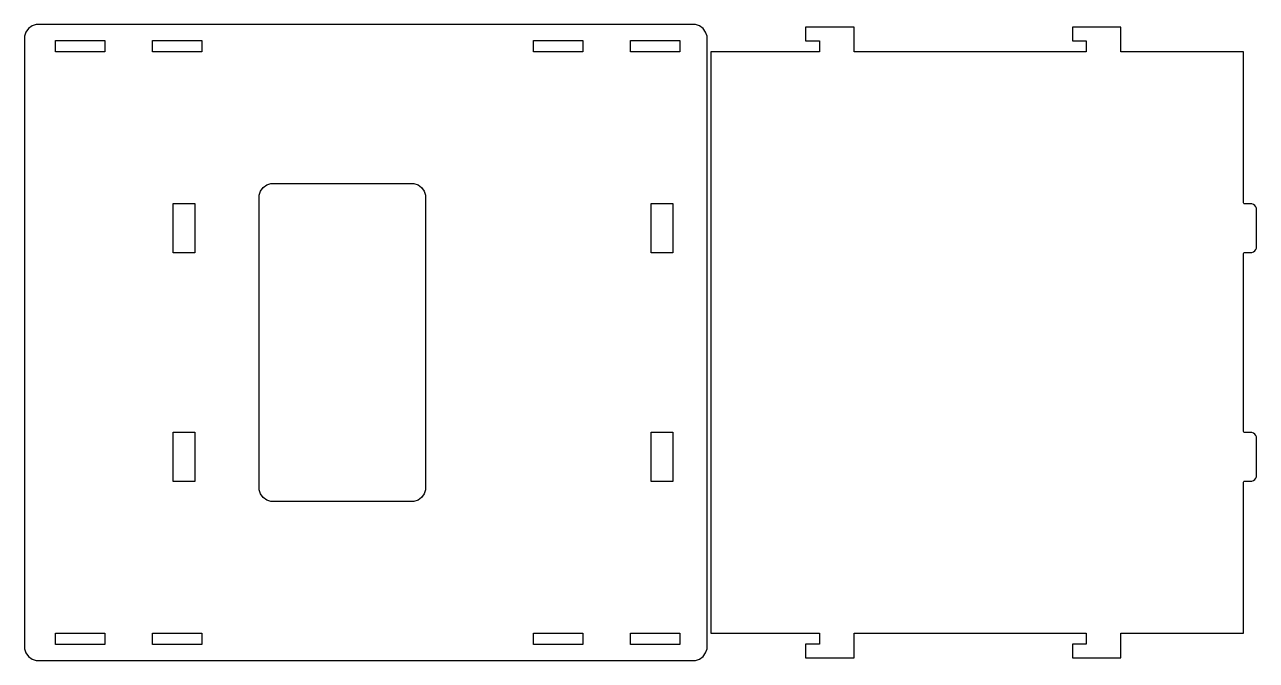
# Model space of a CAD drawing. Header units: metres. Extents: x -47 to 41.9, y -22.9 to 22.9.
import ezdxf

# ---------------------------------------------------------------- set-up
doc = ezdxf.new("R2010")
doc.units = ezdxf.units.M

msp = doc.modelspace()

# ---------------------------------------------------------------- linework, layer by layer
for p, q in [((-46.9021, 22.3971), (-47, 22.0959)), ((-46.7159, 22.6534), (-46.9021, 22.3971)), ((-46.4596, 22.8396), (-46.7159, 22.6534)), ((-46.1584, 22.9375), (-46.4596, 22.8396)), ((1.40837, 22.9375), (-46.1584, 22.9375)), ((1.70964, 22.8396), (1.40837, 22.9375)), ((1.96591, 22.6534), (1.70964, 22.8396)), ((2.1521, 22.3971), (1.96591, 22.6534)), ((2.25, 22.0959), (2.1521, 22.3971)), ((12.8687, 22.7656), (9.36874, 22.7656)), ((9.36874, 22.7656), (9.36874, 21.7656)), ((12.8687, 20.9844), (12.8687, 22.7656)), ((32.1187, 22.7656), (28.6187, 22.7656)), ((28.6187, 22.7656), (28.6187, 21.7656)), ((32.1187, 20.9844), (32.1187, 22.7656)), ((-47, 22.0959), (-47, -22.0959)), ((-44.7812, 20.9688), (-44.7812, 21.7812)), ((-44.7812, 21.7812), (-41.2187, 21.7812)), ((-41.2187, 21.7812), (-41.2187, 20.9688)), ((-37.7812, 20.9688), (-37.7812, 21.7812)), ((-37.7812, 21.7812), (-34.2187, 21.7812)), ((-34.2187, 21.7812), (-34.2187, 20.9688)), ((-10.2812, 20.9687), (-10.2812, 21.7812)), ((-10.2812, 21.7812), (-6.71875, 21.7812)), ((-6.71875, 21.7812), (-6.71875, 20.9687)), ((-3.28125, 20.9687), (-3.28125, 21.7812)), ((-3.28125, 21.7812), (0.28125, 21.7812)), ((0.28125, 21.7812), (0.28125, 20.9687)), ((2.24998, -22.0959), (2.25, 22.0959)), ((9.36874, 21.7656), (10.3687, 21.7656)), ((10.3687, 21.7656), (10.3687, 20.9844)), ((28.6187, 21.7656), (29.6187, 21.7656)), ((29.6187, 21.7656), (29.6187, 20.9844)), ((-41.2187, 20.9688), (-44.7812, 20.9688)), ((-34.2187, 20.9688), (-37.7812, 20.9688)), ((-6.71875, 20.9687), (-10.2812, 20.9687)), ((0.28125, 20.9687), (-3.28125, 20.9687)), ((10.3687, 20.9844), (2.52499, 20.9844)), ((2.52499, 20.9844), (2.52499, -20.9844)), ((29.6187, 20.9844), (12.8687, 20.9844)), ((40.9625, 20.9844), (32.1187, 20.9844)), ((40.9625, 10.1052), (40.9625, 20.9844)), ((-30.0625, 10.6271), (-29.9646, 10.9284)), ((-29.9646, 10.9284), (-29.7784, 11.1847)), ((-29.7784, 11.1847), (-29.5221, 11.3708)), ((-29.5221, 11.3708), (-29.2209, 11.4688)), ((-29.2209, 11.4688), (-18.9041, 11.4688)), ((-18.9041, 11.4688), (-18.6029, 11.3708)), ((-18.6029, 11.3708), (-18.3466, 11.1846)), ((-18.3466, 11.1846), (-18.1604, 10.9284)), ((-18.1604, 10.9284), (-18.0625, 10.6271)), ((-36.2812, 6.46875), (-36.2812, 10.0312)), ((-36.2812, 10.0312), (-34.7187, 10.0312)), ((-34.7187, 10.0312), (-34.7187, 6.46875)), ((-30.0625, -10.6271), (-30.0625, 10.6271)), ((-18.0625, 10.6271), (-18.0625, -10.6271)), ((-1.78125, 6.46873), (-1.78125, 10.0312)), ((-1.78125, 10.0312), (-0.21875, 10.0312)), ((-0.21875, 10.0312), (-0.21875, 6.46873)), ((40.9747, 10.0675), (40.9625, 10.1052)), ((40.998, 10.0355), (40.9747, 10.0675)), ((41.03, 10.0122), (40.998, 10.0355)), ((41.0677, 10), (41.03, 10.0122)), ((41.5844, 10), (41.0677, 10)), ((41.6974, 9.96329), (41.5844, 10)), ((41.7935, 9.89346), (41.6974, 9.96329)), ((41.8633, 9.79736), (41.7935, 9.89346)), ((41.9, 9.68439), (41.8633, 9.79736)), ((41.9, 6.81561), (41.9, 9.68439)), ((-34.7187, 6.46875), (-36.2812, 6.46875)), ((-0.21875, 6.46873), (-1.78125, 6.46873)), ((40.9625, 6.39481), (40.9747, 6.43246)), ((40.9625, -6.39481), (40.9625, 6.39481)), ((40.9747, 6.43246), (40.998, 6.46449)), ((40.998, 6.46449), (41.03, 6.48778)), ((41.03, 6.48778), (41.0677, 6.5)), ((41.0677, 6.5), (41.5844, 6.5)), ((41.5844, 6.5), (41.6974, 6.53671)), ((41.6974, 6.53671), (41.7935, 6.60654)), ((41.7935, 6.60654), (41.8633, 6.70264)), ((41.8633, 6.70264), (41.9, 6.81561)), ((-36.2812, -10.0312), (-36.2812, -6.46873)), ((-36.2812, -6.46873), (-34.7188, -6.46873)), ((-34.7188, -6.46873), (-34.7188, -10.0312)), ((-1.78127, -10.0312), (-1.78125, -6.46875)), ((-1.78125, -6.46875), (-0.21875, -6.46875)), ((-0.21875, -6.46875), (-0.21876, -10.0312)), ((40.9747, -6.43246), (40.9625, -6.39481)), ((40.998, -6.46449), (40.9747, -6.43246)), ((41.03, -6.48778), (40.998, -6.46449)), ((41.0677, -6.5), (41.03, -6.48778)), ((41.5844, -6.5), (41.0677, -6.5)), ((41.6974, -6.53671), (41.5844, -6.5)), ((41.7935, -6.60654), (41.6974, -6.53671)), ((41.8633, -6.70264), (41.7935, -6.60654)), ((41.9, -6.81561), (41.8633, -6.70264)), ((41.9, -9.68439), (41.9, -6.81561)), ((41.8633, -9.79736), (41.9, -9.68439)), ((-34.7188, -10.0312), (-36.2812, -10.0312)), ((-29.9646, -10.9284), (-30.0625, -10.6271)), ((-18.0625, -10.6271), (-18.1604, -10.9284)), ((-0.21876, -10.0312), (-1.78127, -10.0312)), ((40.9625, -10.1052), (40.9747, -10.0675)), ((40.9625, -20.9844), (40.9625, -10.1052)), ((40.9747, -10.0675), (40.998, -10.0355)), ((40.998, -10.0355), (41.03, -10.0122)), ((41.03, -10.0122), (41.0677, -10)), ((41.0677, -10), (41.5844, -10)), ((41.5844, -10), (41.6974, -9.96329)), ((41.6974, -9.96329), (41.7935, -9.89346)), ((41.7935, -9.89346), (41.8633, -9.79736)), ((-29.7784, -11.1846), (-29.9646, -10.9284)), ((-29.5221, -11.3708), (-29.7784, -11.1846)), ((-29.2209, -11.4687), (-29.5221, -11.3708)), ((-18.9041, -11.4688), (-29.2209, -11.4687)), ((-18.6029, -11.3708), (-18.9041, -11.4688)), ((-18.3466, -11.1847), (-18.6029, -11.3708)), ((-18.1604, -10.9284), (-18.3466, -11.1847)), ((-44.7812, -21.7812), (-44.7812, -20.9687)), ((-44.7812, -20.9687), (-41.2188, -20.9687)), ((-41.2188, -20.9687), (-41.2188, -21.7812)), ((-37.7812, -21.7812), (-37.7812, -20.9687)), ((-37.7812, -20.9687), (-34.2188, -20.9687)), ((-34.2188, -20.9687), (-34.2188, -21.7812)), ((-10.2813, -21.7812), (-10.2813, -20.9688)), ((-10.2813, -20.9688), (-6.71877, -20.9688)), ((-6.71877, -20.9688), (-6.71877, -21.7812)), ((-3.28127, -21.7812), (-3.28127, -20.9688)), ((-3.28127, -20.9688), (0.28124, -20.9688)), ((0.28124, -20.9688), (0.28124, -21.7812)), ((2.52499, -20.9844), (10.3687, -20.9844)), ((10.3687, -20.9844), (10.3687, -21.7656)), ((12.8687, -22.7656), (12.8687, -20.9844)), ((12.8687, -20.9844), (29.6187, -20.9844)), ((29.6187, -20.9844), (29.6187, -21.7656)), ((32.1187, -20.9844), (40.9625, -20.9844)), ((32.1187, -22.7656), (32.1187, -20.9844)), ((-47, -22.0959), (-46.9021, -22.3971)), ((-41.2188, -21.7812), (-44.7812, -21.7812)), ((-34.2188, -21.7812), (-37.7812, -21.7812)), ((-6.71877, -21.7812), (-10.2813, -21.7812)), ((0.28124, -21.7812), (-3.28127, -21.7812)), ((2.15208, -22.3971), (2.24998, -22.0959)), ((10.3687, -21.7656), (9.36874, -21.7656)), ((9.36874, -21.7656), (9.36874, -22.7656)), ((29.6187, -21.7656), (28.6187, -21.7656)), ((28.6187, -21.7656), (28.6187, -22.7656)), ((-46.9021, -22.3971), (-46.7159, -22.6534)), ((-46.7159, -22.6534), (-46.4596, -22.8396)), ((-46.4596, -22.8396), (-46.1584, -22.9375)), ((-46.1584, -22.9375), (1.40836, -22.9375)), ((1.40836, -22.9375), (1.70963, -22.8396)), ((1.70963, -22.8396), (1.9659, -22.6534)), ((1.9659, -22.6534), (2.15208, -22.3971)), ((9.36874, -22.7656), (12.8687, -22.7656)), ((28.6187, -22.7656), (32.1187, -22.7656))]:
    msp.add_line(p, q)

doc.saveas('drawing.dxf')
